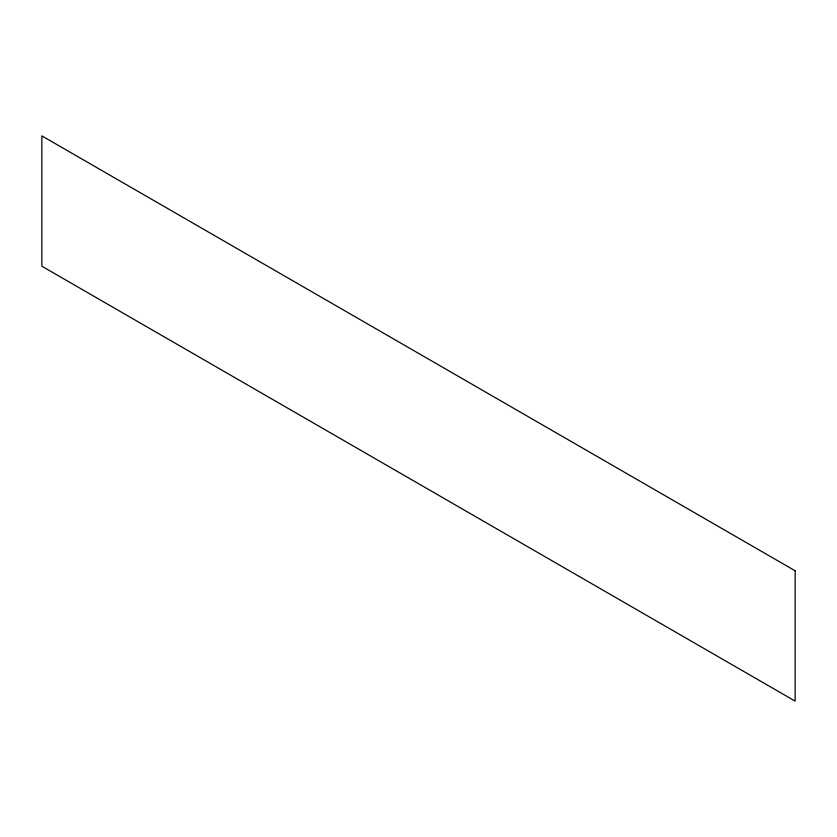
<?xml version="1.0" encoding="UTF-8"?>
<svg xmlns="http://www.w3.org/2000/svg" width="837" height="837" viewBox="0 0 837 837"><rect width="100%" height="100%" fill="white"/><g stroke="black" fill="none" stroke-linecap="round" stroke-linejoin="round"><path stroke-width="1.26" d="M795.15 570.792L41.85 135.876L41.85 266.208L795.15 701.124L795.15 570.792"/></g></svg>
